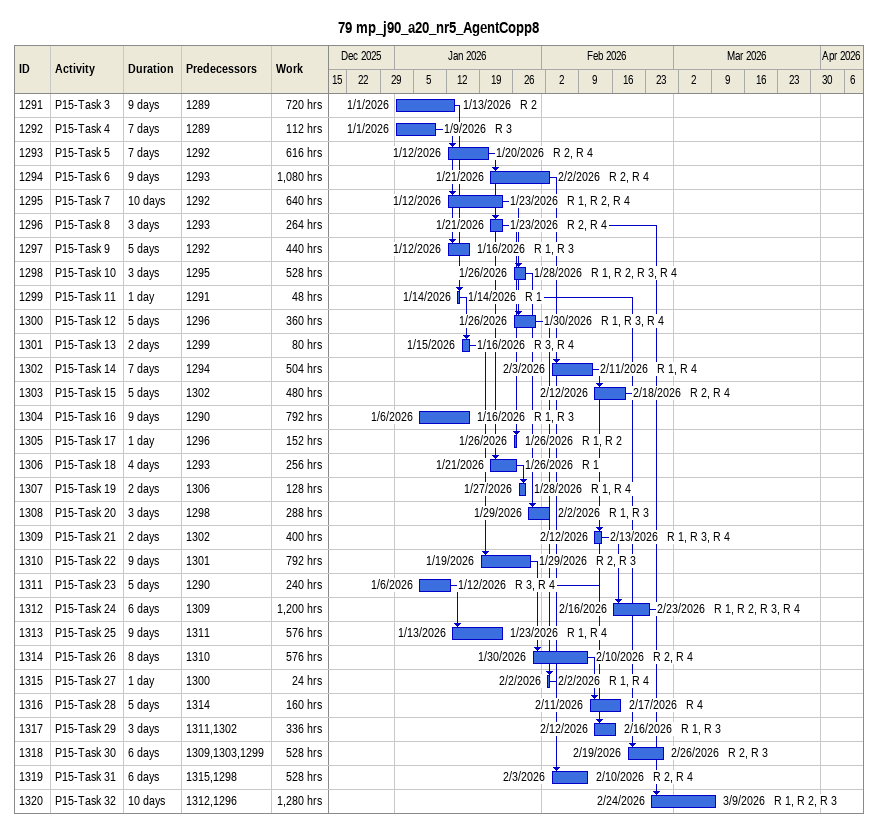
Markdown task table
79 mp_j90_a20_nr5_AgentCopp8

| ID | Task | Duration | Start | Finish | Predecessors | Resources | Work (h) |
|---|---|---|---|---|---|---|---|
| 1291 | P15-Task 3 | 9d | 2026-01-01 | 2026-01-13 | 1289 | R 2 | 720 |
| 1292 | P15-Task 4 | 7d | 2026-01-01 | 2026-01-09 | 1289 | R 3 | 112 |
| 1293 | P15-Task 5 | 7d | 2026-01-12 | 2026-01-20 | 1292 | R 2, R 4 | 616 |
| 1294 | P15-Task 6 | 9d | 2026-01-21 | 2026-02-02 | 1293 | R 2, R 4 | 1080 |
| 1295 | P15-Task 7 | 10d | 2026-01-12 | 2026-01-23 | 1292 | R 1, R 2, R 4 | 640 |
| 1296 | P15-Task 8 | 3d | 2026-01-21 | 2026-01-23 | 1293 | R 2, R 4 | 264 |
| 1297 | P15-Task 9 | 5d | 2026-01-12 | 2026-01-16 | 1292 | R 1, R 3 | 440 |
| 1298 | P15-Task 10 | 3d | 2026-01-26 | 2026-01-28 | 1295 | R 1, R 2, R 3, R 4 | 528 |
| 1299 | P15-Task 11 | 1d | 2026-01-14 | 2026-01-14 | 1291 | R 1 | 48 |
| 1300 | P15-Task 12 | 5d | 2026-01-26 | 2026-01-30 | 1296 | R 1, R 3, R 4 | 360 |
| 1301 | P15-Task 13 | 2d | 2026-01-15 | 2026-01-16 | 1299 | R 3, R 4 | 80 |
| 1302 | P15-Task 14 | 7d | 2026-02-03 | 2026-02-11 | 1294 | R 1, R 4 | 504 |
| 1303 | P15-Task 15 | 5d | 2026-02-12 | 2026-02-18 | 1302 | R 2, R 4 | 480 |
| 1304 | P15-Task 16 | 9d | 2026-01-06 | 2026-01-16 | 1290 | R 1, R 3 | 792 |
| 1305 | P15-Task 17 | 1d | 2026-01-26 | 2026-01-26 | 1296 | R 1, R 2 | 152 |
| 1306 | P15-Task 18 | 4d | 2026-01-21 | 2026-01-26 | 1293 | R 1 | 256 |
| 1307 | P15-Task 19 | 2d | 2026-01-27 | 2026-01-28 | 1306 | R 1, R 4 | 128 |
| 1308 | P15-Task 20 | 3d | 2026-01-29 | 2026-02-02 | 1298 | R 1, R 3 | 288 |
| 1309 | P15-Task 21 | 2d | 2026-02-12 | 2026-02-13 | 1302 | R 1, R 3, R 4 | 400 |
| 1310 | P15-Task 22 | 9d | 2026-01-19 | 2026-01-29 | 1301 | R 2, R 3 | 792 |
| 1311 | P15-Task 23 | 5d | 2026-01-06 | 2026-01-12 | 1290 | R 3, R 4 | 240 |
| 1312 | P15-Task 24 | 6d | 2026-02-16 | 2026-02-23 | 1309 | R 1, R 2, R 3, R 4 | 1200 |
| 1313 | P15-Task 25 | 9d | 2026-01-13 | 2026-01-23 | 1311 | R 1, R 4 | 576 |
| 1314 | P15-Task 26 | 8d | 2026-01-30 | 2026-02-10 | 1310 | R 2, R 4 | 576 |
| 1315 | P15-Task 27 | 1d | 2026-02-02 | 2026-02-02 | 1300 | R 1, R 4 | 24 |
| 1316 | P15-Task 28 | 5d | 2026-02-11 | 2026-02-17 | 1314 | R 4 | 160 |
| 1317 | P15-Task 29 | 3d | 2026-02-12 | 2026-02-16 | 1311, 1302 | R 1, R 3 | 336 |
| 1318 | P15-Task 30 | 6d | 2026-02-19 | 2026-02-26 | 1309, 1303, 1299 | R 2, R 3 | 528 |
| 1319 | P15-Task 31 | 6d | 2026-02-03 | 2026-02-10 | 1315, 1298 | R 2, R 4 | 528 |
| 1320 | P15-Task 32 | 10d | 2026-02-24 | 2026-03-09 | 1312, 1296 | R 1, R 2, R 3 | 1280 |
